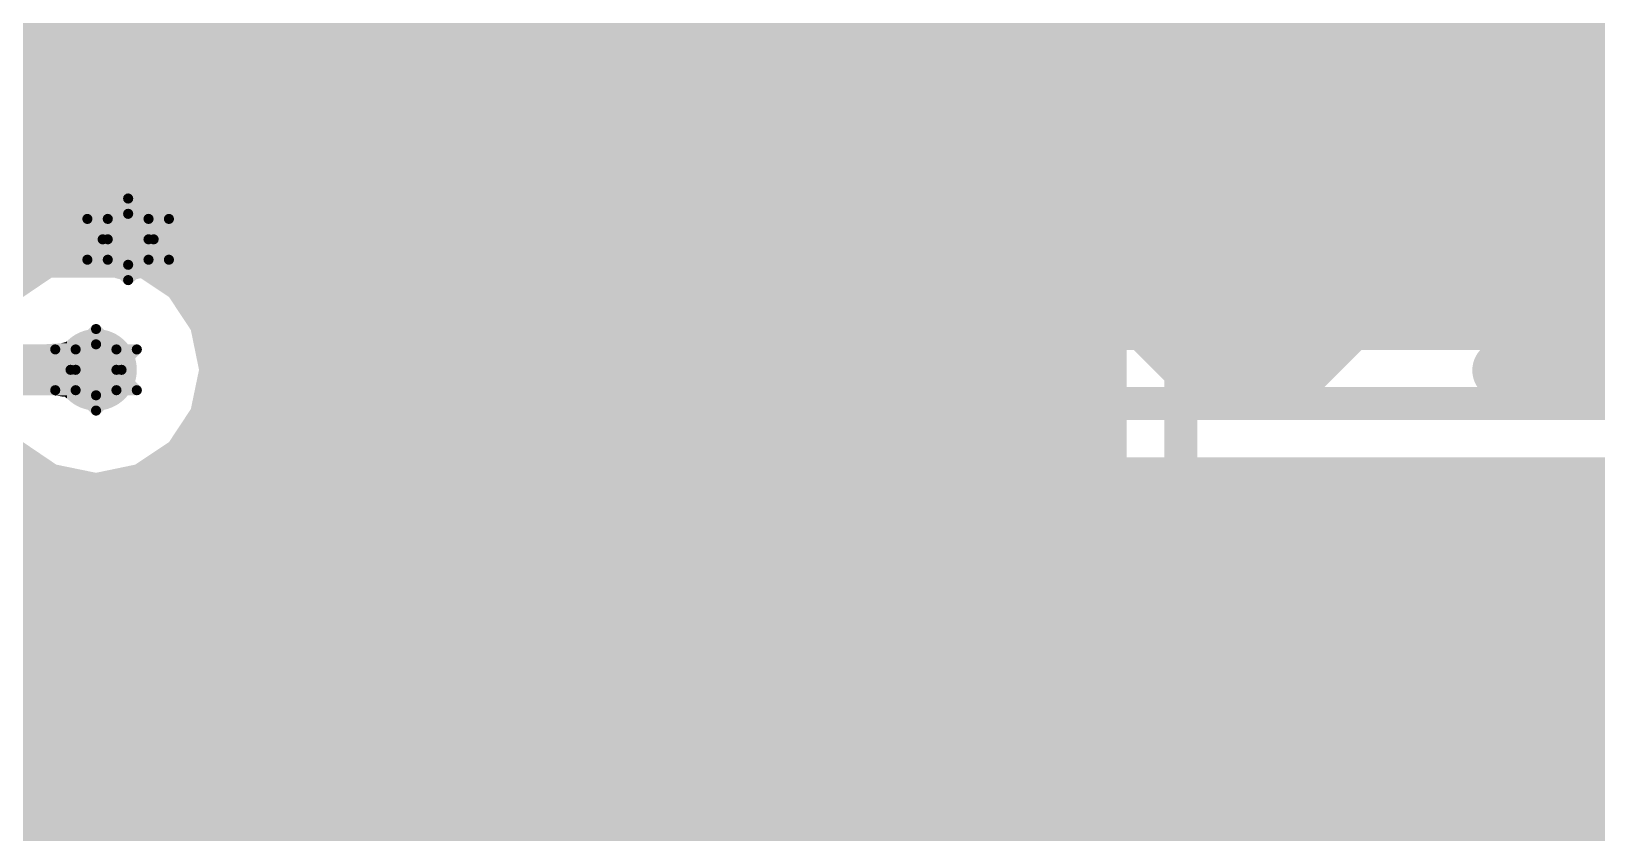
# Model space of a CAD drawing. Header units: millimetres. Extents: x -0.19 to 3.91, y -0.06 to 2.26.
# Drawn here: x 0.9254 to 1.2325, y 0.4283 to 0.5855 of the extents above; entities that cross this region are included whole.
import ezdxf

# ---------------------------------------------------------------- set-up
doc = ezdxf.new("R2010")
doc.units = ezdxf.units.MM
doc.layers.get('0').update_dxf_attribs({"linetype": 'CONTINUOUS', "lineweight": 0})
for name, color, linetype, lineweight in [('PCB_KUR_GBL', 10, 'CONTINUOUS', 0), ('PCB_KUR_GBO', 96, 'CONTINUOUS', 0), ('PCB_KUR_GD1', 40, 'CONTINUOUS', 0), ('PCB_KUR_GG1', 56, 'CONTINUOUS', 0), ('PCB_KUR_GTL', 30, 'CONTINUOUS', 0), ('PCB_KUR_GTO', 163, 'CONTINUOUS', 0), ('PCB_KUR_TXT', 254, 'CONTINUOUS', 0)]:
    doc.layers.add(name, color=color, linetype=linetype, lineweight=lineweight)

# ---------------------------------------------------------------- blocks, each defined once
blk = doc.blocks.new('ROUND_16')
h = blk.add_hatch(color=256)
edge = h.paths.add_edge_path(flags=0)
edge.add_arc((0, 0), 0.008, 0, 360)
blk = doc.blocks.new('ROUND_7')
h = blk.add_hatch(color=256)
edge = h.paths.add_edge_path(flags=0)
edge.add_arc((0, 0), 0.00325, 0, 360)
blk = doc.blocks.new('ROUND_8')
h = blk.add_hatch(color=256)
edge = h.paths.add_edge_path(flags=0)
edge.add_arc((0, 0), 0.005, 0, 360)
blk = doc.blocks.new('ROUND_3')
h = blk.add_hatch(color=256)
edge = h.paths.add_edge_path(flags=0)
edge.add_arc((0, 0), 0.0059, 0, 360)
blk = doc.blocks.new('ROUND_25')
h = blk.add_hatch(color=256)
edge = h.paths.add_edge_path(flags=0)
edge.add_arc((0, 0), 0.001, 0, 360)
blk = doc.blocks.new('ROUND_27')
h = blk.add_hatch(color=256)
edge = h.paths.add_edge_path(flags=0)
edge.add_arc((0, 0), 0.0075, 0, 360)

msp = doc.modelspace()

# ---------------------------------------------------------------- linework, layer by layer
at = {"layer": 'PCB_KUR_GBL', "lineweight": 211}
for points, const_width in [([(1.09, 0.5505), (1.09, 0.955)], 0.0065), ([(1.09, 0.5505), (1.128, 0.5125)], 0.0065), ([(0.8698, 0.5191), (0.9381, 0.5191)], 0.01), ([(1.128, 0.5125), (1.4814, 0.5125)], 0.0065)]:
    msp.add_lwpolyline(points, dxfattribs=dict(at, const_width=const_width))
at = {"layer": 'PCB_KUR_GBL'}
for points in [[(0.405, 0.5505), (0.405, 0.6278), (1.0795, 0.5505), (1.0795, 0.6278)], [(1.1005, 0.568), (1.1005, 0.6006), (1.5667, 0.568), (1.5667, 0.6006)], [(1.1005, 0.5627), (1.1005, 0.568), (1.5678, 0.5627), (1.5667, 0.568)], [(1.1005, 0.5581), (1.1005, 0.5627), (1.5708, 0.5581), (1.5678, 0.5627)], [(1.1005, 0.5551), (1.1005, 0.5581), (1.5754, 0.5551), (1.5708, 0.5581)], [(1.1005, 0.5548), (1.1005, 0.5551), (1.57698, 0.5548), (1.5754, 0.5551)], [(1.1012, 0.5541), (1.1005, 0.5548), (1.5807, 0.5541), (1.577, 0.5548)], [(1.1005, 0.5548), (1.1005, 0.5548), (1.577, 0.5548), (1.57698, 0.5548)], [(1.1012, 0.5541), (1.1012, 0.5541), (1.587, 0.5541), (1.5807, 0.5541)], [(1.12267, 0.5327), (1.10121, 0.5541), (1.587, 0.5327), (1.587, 0.5541)], [(0.405, 0.5499), (0.405, 0.5505), (1.07962, 0.5499), (1.0795, 0.5505)], [(0.892, 0.5489), (0.8867, 0.5499), (1.07981, 0.5489), (1.07962, 0.5499)], [(0.89563, 0.5464), (0.892, 0.5489), (1.0803, 0.5464), (1.07981, 0.5489)], [(0.8965, 0.5458), (0.89563, 0.5464), (1.08069, 0.5458), (1.0803, 0.5464)], [(0.89843, 0.543), (0.8965, 0.5458), (1.0825, 0.543), (1.08069, 0.5458)], [(0.8996, 0.5413), (0.89843, 0.543), (1.0842, 0.5413), (1.0825, 0.543)], [(0.89998, 0.5393), (0.8996, 0.5413), (1.0862, 0.5393), (1.0842, 0.5413)], [(0.90026, 0.5378), (0.89998, 0.5393), (0.9303, 0.5378), (0.9381, 0.5393)], [(0.9006, 0.536), (0.90026, 0.5378), (0.92764, 0.536), (0.9303, 0.5378)], [(0.9458, 0.5378), (0.9381, 0.5393), (1.0877, 0.5378), (1.0862, 0.5393)], [(0.9524, 0.5334), (0.9458, 0.5378), (1.0921, 0.5334), (1.0877, 0.5378)], [(0.9006, 0.5334), (0.9006, 0.536), (0.9238, 0.5334), (0.92764, 0.536)], [(0.9567, 0.5269), (0.9524, 0.5334), (1.0986, 0.5269), (1.0921, 0.5334)], [(1.12428, 0.5311), (1.12267, 0.5327), (1.4736, 0.5311), (1.4814, 0.5327)], [(1.12869, 0.5267), (1.12428, 0.5311), (1.4671, 0.5267), (1.4736, 0.5311)], [(0.9583, 0.5191), (0.9567, 0.5269), (1.1064, 0.5191), (1.0986, 0.5269)], [(1.1324, 0.523), (1.12869, 0.5267), (1.4646, 0.523), (1.4671, 0.5267)], [(0.927, 0.5141), (0.927, 0.5241), (0.9324, 0.5141), (0.9324, 0.5241)], [(0.9279, 0.5241), (0.9312, 0.5243), (0.9324, 0.5241), (0.9324, 0.5243)], [(0.9312, 0.5243), (0.9316, 0.5244), (0.9324, 0.5243), (0.9324, 0.5244)], [(0.9316, 0.5244), (0.932, 0.5245), (0.9324, 0.5244), (0.9324, 0.5245)], [(0.932, 0.5245), (0.9322, 0.5246), (0.9324, 0.5245), (0.9324, 0.5246)], [(0.9322, 0.5246), (0.9324, 0.5247), (0.9324, 0.5246), (0.9324, 0.5247)], [(0.9567, 0.5114), (0.9583, 0.5191), (1.1141, 0.5114), (1.1064, 0.5191)], [(0.9307, 0.514), (0.9295, 0.5141), (0.9324, 0.514), (0.9324, 0.5141)], [(0.9312, 0.5139), (0.9307, 0.514), (0.9324, 0.5139), (0.9324, 0.514)], [(0.9316, 0.5138), (0.9312, 0.5139), (0.9324, 0.5138), (0.9324, 0.5139)], [(0.9322, 0.5136), (0.932, 0.5138), (0.9324, 0.5136), (0.9324, 0.5138)], [(0.9324, 0.5135), (0.9322, 0.5136), (0.9324, 0.5135), (0.9324, 0.5136)], [(0.95247, 0.505), (0.9567, 0.5114), (1.1205, 0.505), (1.1141, 0.5114)], [(0.9006, 0.5023), (0.9006, 0.5049), (0.92764, 0.5023), (0.9238, 0.5049)], [(0.9491, 0.5027), (0.9524, 0.5049), (1.124, 0.5027), (1.12065, 0.5049)], [(0.9524, 0.5049), (0.95247, 0.505), (1.12065, 0.5049), (1.1205, 0.505)], [(0.90026, 0.5005), (0.9006, 0.5023), (0.9303, 0.5005), (0.92764, 0.5023)], [(0.9458, 0.5005), (0.9479, 0.5019), (1.46555, 0.5005), (1.4646, 0.5019)], [(0.9479, 0.5019), (0.9491, 0.5027), (1.128, 0.5019), (1.124, 0.5027)], [(0.9479, 0.5019), (0.9479, 0.5019), (1.4646, 0.5019), (1.128, 0.5019)], [(0.8996, 0.497), (0.89983, 0.4982), (1.46887, 0.497), (1.4671, 0.4982)], [(0.89983, 0.4982), (0.89996, 0.4989), (1.4671, 0.4982), (1.46663, 0.4989)], [(0.89996, 0.4989), (0.90026, 0.5005), (0.9381, 0.4989), (0.9303, 0.5005)], [(0.9381, 0.4989), (0.9458, 0.5005), (1.46663, 0.4989), (1.46555, 0.5005)], [(0.89744, 0.4938), (0.8996, 0.497), (1.4736, 0.4938), (1.46887, 0.497)], [(0.892, 0.4894), (0.89635, 0.4923), (2.2638, 0.4894), (2.2638, 0.4923)], [(0.89635, 0.4923), (0.8965, 0.4924), (1.4814, 0.4923), (1.48088, 0.4924)], [(0.8965, 0.4924), (0.89744, 0.4938), (1.48088, 0.4924), (1.4736, 0.4938)], [(0.405, 0.425), (0.405, 0.4884), (2.2638, 0.425), (2.2638, 0.4884)], [(0.8867, 0.4884), (0.892, 0.4894), (2.2638, 0.4884), (2.2638, 0.4894)]]:
    msp.add_solid(points, dxfattribs=at)
at = {"layer": 'PCB_KUR_GBO', "lineweight": 211, "const_width": 0.0118}
for points in [[(1.154, 0.579), (1.144, 0.569)], [(1.174, 0.579), (1.154, 0.579)], [(1.184, 0.569), (1.174, 0.579)], [(1.224, 0.519), (1.224, 0.579)], [(1.224, 0.579), (1.234, 0.569)], [(1.144, 0.569), (1.144, 0.529)], [(1.184, 0.529), (1.184, 0.569)], [(1.144, 0.529), (1.154, 0.519)], [(1.174, 0.519), (1.184, 0.529)], [(1.154, 0.519), (1.174, 0.519)], [(1.234, 0.519), (1.214, 0.519)], [(1.214, 0.519), (1.224, 0.519)]]:
    msp.add_lwpolyline(points, dxfattribs=at)
at = {"layer": 'PCB_KUR_GD1', "lineweight": 211, "const_width": 0.002}
for points in [[(0.9444, 0.5527), (0.9404, 0.5487)], [(0.9484, 0.5487), (0.9444, 0.5527)], [(0.9404, 0.5487), (0.9364, 0.5487)], [(0.9364, 0.5487), (0.9404, 0.5447)], [(0.9484, 0.5447), (0.9524, 0.5487)], [(0.9524, 0.5487), (0.9484, 0.5487)], [(0.9404, 0.5447), (0.9364, 0.5407)], [(0.9524, 0.5407), (0.9484, 0.5447)], [(0.9364, 0.5407), (0.9404, 0.5407)], [(0.9404, 0.5407), (0.9444, 0.5367)], [(0.9444, 0.5367), (0.9484, 0.5407)], [(0.9484, 0.5407), (0.9524, 0.5407)], [(0.9381, 0.5271), (0.9341, 0.5231)], [(0.9421, 0.5231), (0.9381, 0.5271)], [(0.9341, 0.5231), (0.9301, 0.5231)], [(0.9301, 0.5231), (0.9341, 0.5191)], [(0.9421, 0.5191), (0.9461, 0.5231)], [(0.9461, 0.5231), (0.9421, 0.5231)], [(0.9341, 0.5191), (0.9301, 0.5151)], [(0.9461, 0.5151), (0.9421, 0.5191)], [(0.9301, 0.5151), (0.9341, 0.5151)], [(0.9341, 0.5151), (0.9381, 0.5111)], [(0.9381, 0.5111), (0.9421, 0.5151)], [(0.9421, 0.5151), (0.9461, 0.5151)]]:
    msp.add_lwpolyline(points, dxfattribs=at)
at = {"layer": 'PCB_KUR_GG1', "lineweight": 211, "const_width": 0.002}
for points in [[(0.9444, 0.5397), (0.9444, 0.5497)], [(0.9394, 0.5447), (0.9494, 0.5447)], [(0.9381, 0.5141), (0.9381, 0.5241)], [(0.9331, 0.5191), (0.9431, 0.5191)]]:
    msp.add_lwpolyline(points, dxfattribs=at)
at = {"layer": 'PCB_KUR_GTL', "lineweight": 211}
for points, const_width in [([(1.0306, 0.2849), (1.0306, 0.6313)], 0.01), ([(1.1509, 0.1741), (1.1509, 0.6313)], 0.0065), ([(0.9971, 0.3794), (0.9971, 0.6176)], 0.01), ([(0.8751, 0.5447), (0.9444, 0.5447)], 0.015), ([(0.8751, 0.5191), (0.9381, 0.5191)], 0.01)]:
    msp.add_lwpolyline(points, dxfattribs=dict(at, const_width=const_width))
at = {"layer": 'PCB_KUR_GTL'}
for points in [[(1.0429, 0.2849), (1.0429, 0.6146), (1.1403, 0.2849), (1.1403, 0.6146)], [(0.927, 0.5141), (0.927, 0.5241), (0.9324, 0.5141), (0.9324, 0.5241)], [(0.9279, 0.5241), (0.9312, 0.5243), (0.9324, 0.5241), (0.9324, 0.5243)], [(0.9312, 0.5243), (0.9316, 0.5244), (0.9324, 0.5243), (0.9324, 0.5244)], [(0.9316, 0.5244), (0.932, 0.5245), (0.9324, 0.5244), (0.9324, 0.5245)], [(0.932, 0.5245), (0.9322, 0.5246), (0.9324, 0.5245), (0.9324, 0.5246)], [(0.9322, 0.5246), (0.9324, 0.5247), (0.9324, 0.5246), (0.9324, 0.5247)], [(0.9307, 0.514), (0.9295, 0.5141), (0.9324, 0.514), (0.9324, 0.5141)], [(0.9312, 0.5139), (0.9307, 0.514), (0.9324, 0.5139), (0.9324, 0.514)], [(0.9316, 0.5138), (0.9312, 0.5139), (0.9324, 0.5138), (0.9324, 0.5139)], [(0.9322, 0.5136), (0.932, 0.5138), (0.9324, 0.5136), (0.9324, 0.5138)], [(0.9324, 0.5135), (0.9322, 0.5136), (0.9324, 0.5135), (0.9324, 0.5136)]]:
    msp.add_solid(points, dxfattribs=at)
at = {"layer": 'PCB_KUR_GTO', "lineweight": 211, "const_width": 0.0118}
msp.add_lwpolyline([(0.9381, 0.468), (0.9381, 0.468, 1), (0.9459, 0.468, 1), (0.9381, 0.468)], format="xyb", dxfattribs=at)

# ---------------------------------------------------------------- block references
at = {"layer": 'PCB_KUR_GBL'}
for name, p in [('ROUND_7', (1.09, 0.5505)), ('ROUND_7', (1.09, 0.5505)), ('ROUND_16', (0.9444, 0.5447)), ('ROUND_16', (0.9381, 0.5191)), ('ROUND_8', (0.9381, 0.5191)), ('ROUND_7', (1.128, 0.5125)), ('ROUND_7', (1.128, 0.5125))]:
    msp.add_blockref(name, p, dxfattribs=at)
at = {"layer": 'PCB_KUR_GBO'}
for p in [(1.154, 0.579), (1.174, 0.579), (1.224, 0.579), (1.144, 0.569), (1.184, 0.569), (1.184, 0.569), (1.234, 0.569), (1.144, 0.529), (1.184, 0.529), (1.154, 0.519), (1.174, 0.519), (1.214, 0.519), (1.224, 0.519), (1.234, 0.519)]:
    msp.add_blockref('ROUND_3', p, dxfattribs=at)
at = {"layer": 'PCB_KUR_GD1'}
for p in [(0.9444, 0.5527), (0.9364, 0.5487), (0.9404, 0.5487), (0.9484, 0.5487), (0.9524, 0.5487), (0.9404, 0.5447), (0.9484, 0.5447), (0.9364, 0.5407), (0.9404, 0.5407), (0.9484, 0.5407), (0.9524, 0.5407), (0.9444, 0.5367), (0.9444, 0.5367), (0.9381, 0.5271), (0.9301, 0.5231), (0.9341, 0.5231), (0.9421, 0.5231), (0.9461, 0.5231), (0.9341, 0.5191), (0.9421, 0.5191), (0.9301, 0.5151), (0.9341, 0.5151), (0.9421, 0.5151), (0.9461, 0.5151), (0.9381, 0.5111), (0.9381, 0.5111)]:
    msp.add_blockref('ROUND_25', p, dxfattribs=at)
at = {"layer": 'PCB_KUR_GG1'}
for p in [(0.9444, 0.5497), (0.9394, 0.5447), (0.9494, 0.5447), (0.9444, 0.5397), (0.9381, 0.5241), (0.9331, 0.5191), (0.9431, 0.5191), (0.9381, 0.5141)]:
    msp.add_blockref('ROUND_25', p, dxfattribs=at)
at = {"layer": 'PCB_KUR_GTL'}
for name, p in [('ROUND_16', (0.9444, 0.5447)), ('ROUND_27', (0.9444, 0.5447)), ('ROUND_16', (0.9381, 0.5191)), ('ROUND_8', (0.9381, 0.5191))]:
    msp.add_blockref(name, p, dxfattribs=at)
at = {"layer": 'PCB_KUR_TXT'}
for p in [(0.9444, 0.5447), (0.9381, 0.5191)]:
    msp.add_blockref('ROUND_8', p, dxfattribs=at)

doc.saveas('drawing.dxf')
